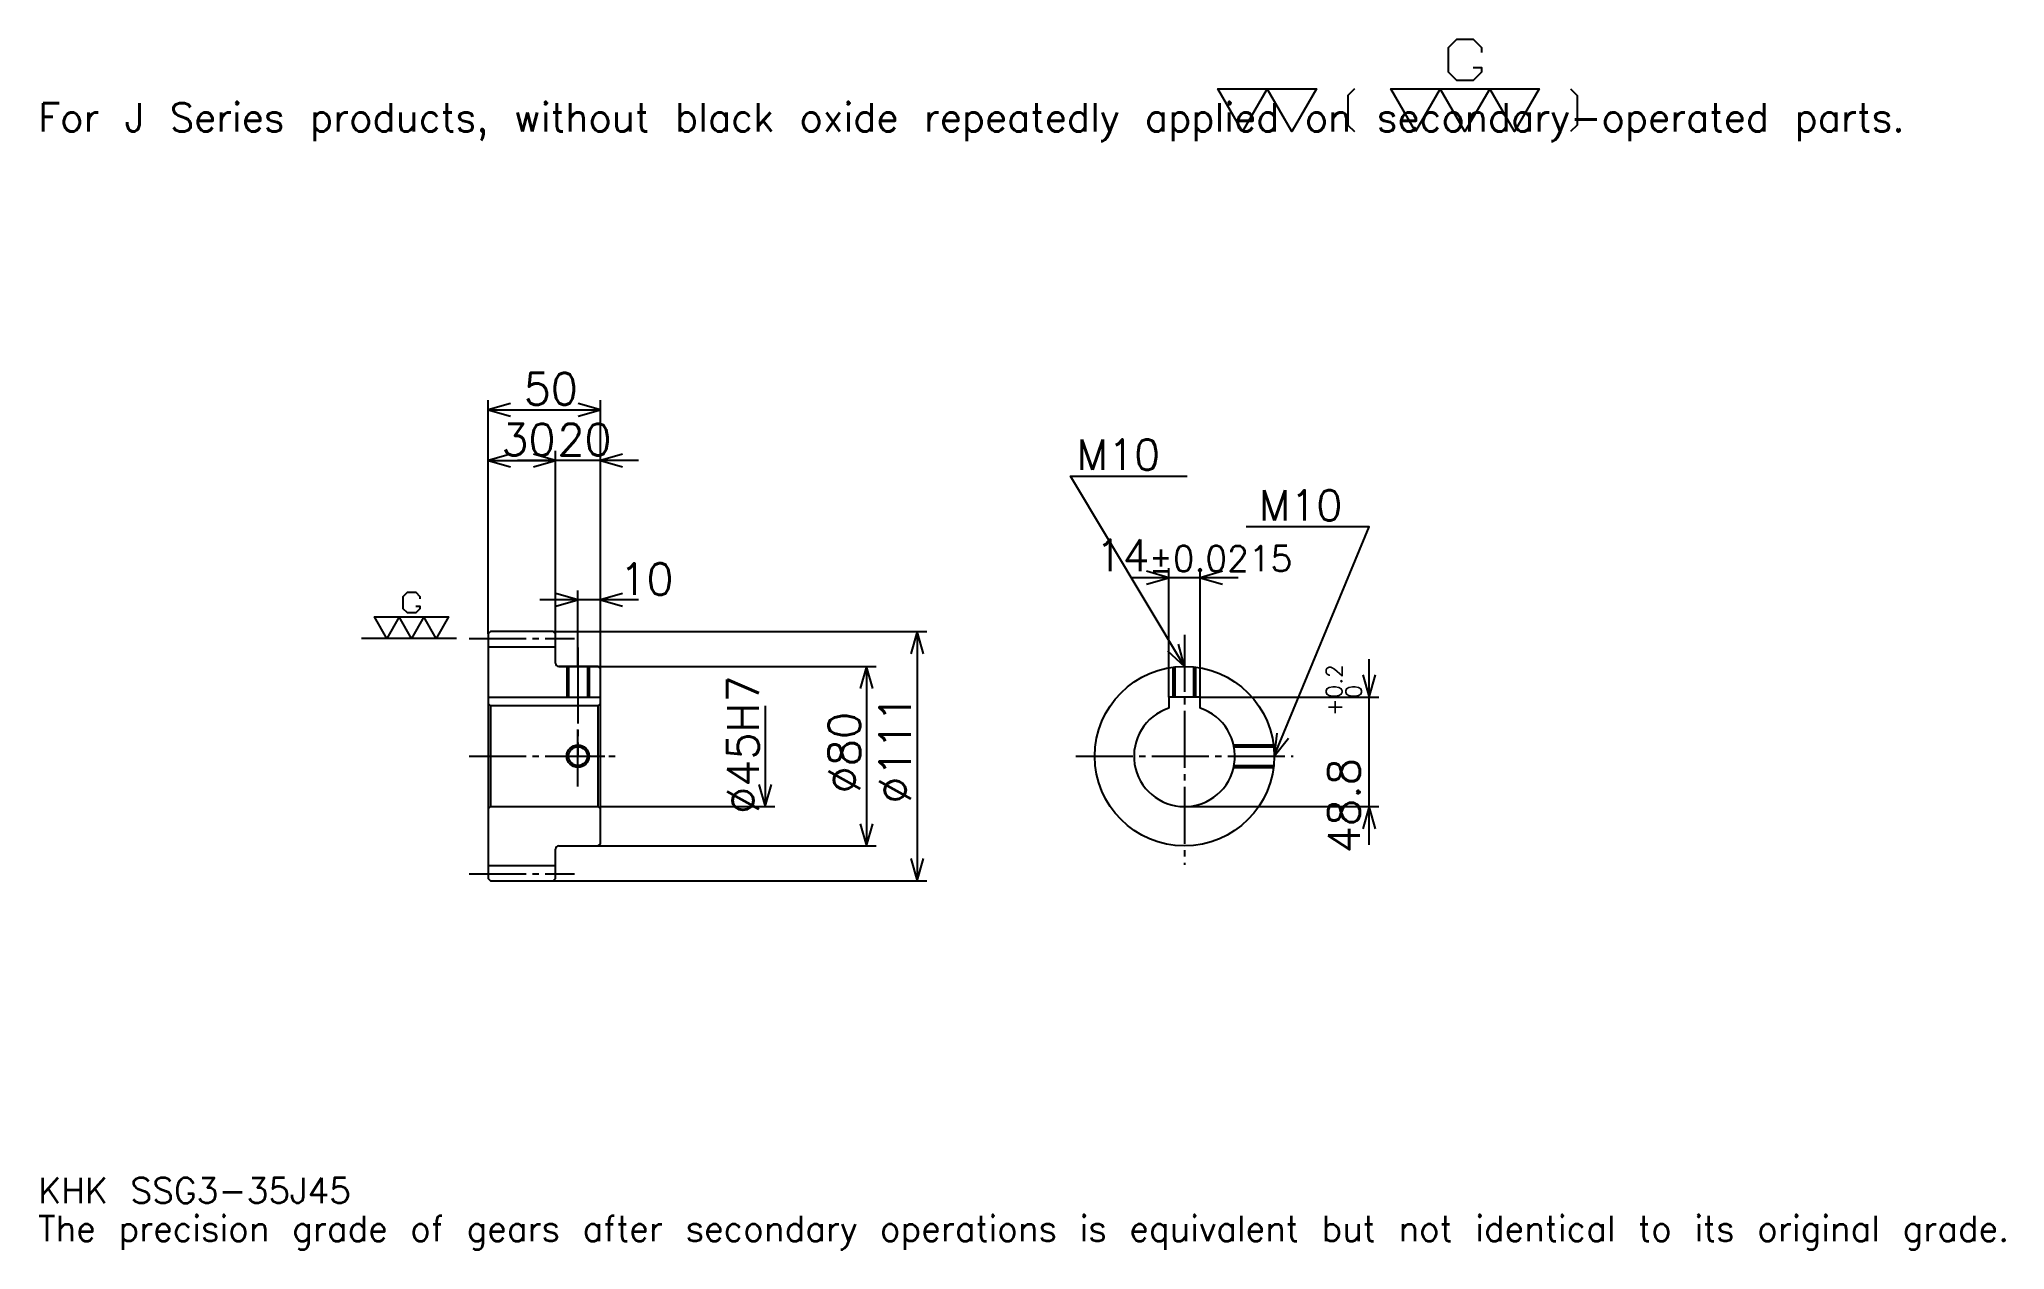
# Model space of a CAD drawing. Extents: x 29 to 905, y 10 to 550.
import ezdxf

# ---------------------------------------------------------------- set-up
doc = ezdxf.new("R2010")
doc.units = 0
doc.linetypes.add('DASHDOT', pattern=[33.913044, 25.434783, -2.826087, 2.826087, -2.826087])
doc.layers.get('0').update_dxf_attribs({"linetype": 'CONTINUOUS'})
doc.layers.add('DASHDOT', color=6, linetype='DASHDOT')
doc.styles.add('KANJI', font='TXT', dxfattribs={"bigfont": 'BIGFONT'})

msp = doc.modelspace()

# ---------------------------------------------------------------- linework, layer by layer
at = {"color": 5}
for p, q in [((228.913055, 285.826111), (228.913055, 388.978271)), ((278.913055, 285.826111), (278.913055, 388.978271)), ((228.913055, 384.739136), (278.913055, 384.739136)), ((228.913055, 362.130432), (258.913055, 362.130432)), ((295.869568, 362.130432), (241.956528, 362.130432)), ((258.913055, 285.826111), (258.913055, 366.369568)), ((563.304321, 309.891296), (515.391357, 309.891296)), ((532.347839, 256.626099), (532.347839, 314.130432)), ((546.347839, 256.626099), (546.347839, 314.130432)), ((295.869568, 299.956543), (251.956528, 299.956543)), ((268.913055, 285.826111), (268.913055, 304.195648)), ((228.913055, 284.826111), (228.913055, 285.826111)), ((257.913055, 285.826111), (278.913055, 285.826111)), ((258.913055, 284.826111), (258.913055, 285.826111)), ((268.913055, 270.326111), (268.913055, 285.826111)), ((268.913055, 270.326111), (268.913055, 285.826111)), ((278.913055, 285.826111), (424.456543, 285.826111)), ((278.913055, 269.326111), (278.913055, 285.826111)), ((420.217407, 285.826111), (420.217407, 174.826096)), ((621.739136, 190.869568), (621.739136, 273.582611)), ((260.413055, 270.326111), (278.913055, 270.326111)), ((278.913055, 270.326111), (401.847839, 270.326111)), ((397.608704, 270.326111), (397.608704, 190.326096)), ((546.347839, 256.626099), (625.978271, 256.626099)), ((352.391327, 252.826096), (352.391327, 207.826096)), ((278.913055, 207.826096), (356.630432, 207.826096)), ((539.347839, 207.826096), (625.978271, 207.826096)), ((260.413055, 190.326096), (278.913055, 190.326096)), ((278.913055, 190.326096), (401.847839, 190.326096)), ((257.913055, 174.826096), (278.913055, 174.826096)), ((278.913055, 174.826096), (424.456543, 174.826096))]:
    msp.add_line(p, q, dxfattribs=at)
at = {"color": 7}
msp.add_line((214.782623, 282.826111), (172.391312, 282.826111), dxfattribs=at)
at = {"color": 4}
for p, q in [((228.913055, 279.076111), (258.913055, 279.076111)), ((228.913055, 256.626099), (278.913055, 256.626099)), ((229.913055, 252.826096), (229.913055, 207.826096)), ((277.913055, 252.826096), (278.913055, 253.826096)), ((277.913055, 207.826096), (278.913055, 206.826096)), ((228.913055, 181.576096), (258.913055, 181.576096))]:
    msp.add_line(p, q, dxfattribs=at)
at = {"color": 7}
for points in [[(668.086975, 537.352173), (671.760864, 537.352173), (671.760864, 535.147827), (668.086975, 531.473938), (660.739136, 531.473938), (657.065247, 535.147827), (657.065247, 546.169556), (660.739136, 549.843506), (668.086975, 549.843506), (671.760864, 546.169556), (671.760864, 543.96521)], [(565.217407, 508.695648), (554.195679, 527.799988), (598.282593, 527.799988), (587.260864, 508.695648), (576.239136, 527.799988), (565.217407, 508.695648)], [(615.182617, 527.799988), (612.243469, 524.86084), (612.243469, 511.634766), (615.182617, 508.695648)], [(642.369568, 508.695648), (631.347839, 527.799988), (697.478271, 527.799988), (686.456543, 508.695648), (675.434814, 527.799988), (664.413086, 508.695648), (653.391296, 527.799988), (642.369568, 508.695648)], [(711.439148, 527.799988), (714.378296, 524.86084), (714.378296, 511.634766), (711.439148, 508.695648)], [(196.554352, 297.154358), (198.391312, 297.154358), (198.391312, 296.052185), (196.554352, 294.21521), (192.880447, 294.21521), (191.043488, 296.052185), (191.043488, 301.563049), (192.880447, 303.400024), (196.554352, 303.400024), (198.391312, 301.563049), (198.391312, 300.460876)], [(183.695663, 282.826111), (178.184799, 292.378265), (211.250015, 292.378265), (205.739136, 282.826111), (200.228271, 292.378265), (194.717407, 282.826111), (189.206528, 292.378265), (183.695663, 282.826111)]]:
    msp.add_lwpolyline(points, dxfattribs=at)
at = {"color": 5}
for points in [[(238.804352, 387.565216), (228.913055, 384.739136), (238.804352, 381.913055)], [(269.021759, 381.913055), (278.913055, 384.739136), (269.021759, 387.565216)], [(238.804352, 364.956543), (228.913055, 362.130432), (238.804352, 359.304382)], [(249.021759, 359.304382), (258.913055, 362.130432), (249.021759, 364.956543)], [(249.021759, 359.304382), (258.913055, 362.130432), (249.021759, 364.956543)], [(288.804352, 364.956543), (278.913055, 362.130432), (288.804352, 359.304382)], [(539.347839, 270.326111), (488.478271, 355.108704), (540.478271, 355.108704)], [(579.347839, 230.326096), (621.739136, 332.5), (566.913086, 332.5)], [(522.456543, 307.065216), (532.347839, 309.891296), (522.456543, 312.717407)], [(556.239136, 312.717407), (546.347839, 309.891296), (556.239136, 307.065216)], [(259.021759, 297.130432), (268.913055, 299.956543), (259.021759, 302.782623)], [(288.804352, 302.782623), (278.913055, 299.956543), (288.804352, 297.130432)], [(423.043488, 275.934784), (420.217407, 285.826111), (417.391327, 275.934784)], [(531.835449, 277.353821), (539.347839, 270.326111), (536.682129, 280.261841)], [(400.434784, 260.434784), (397.608704, 270.326111), (394.782623, 260.434784)], [(618.913086, 266.517395), (621.739136, 256.626099), (624.565186, 266.517395)], [(580.528076, 240.545288), (579.347839, 230.326096), (585.748718, 238.379257)], [(349.565247, 217.717407), (352.391327, 207.826096), (355.217407, 217.717407)], [(624.565186, 197.934784), (621.739136, 207.826096), (618.913086, 197.934784)], [(394.782623, 200.217407), (397.608704, 190.326096), (400.434784, 200.217407)], [(417.391327, 184.717407), (420.217407, 174.826096), (423.043488, 184.717407)]]:
    msp.add_lwpolyline(points, dxfattribs=at)
at = {"color": 4}
for points in [[(258.913055, 271.826111), (258.913055, 284.826111), (257.913055, 285.826111), (229.913055, 285.826111), (228.913055, 284.826111), (228.913055, 206.826096)], [(260.413055, 190.326096), (277.913055, 190.326096), (278.913055, 191.326096), (278.913055, 269.326111), (277.913055, 270.326111), (260.413055, 270.326111)], [(263.913055, 270.326111), (263.913055, 256.626099)], [(264.723053, 270.326111), (264.723053, 256.626099)], [(273.103058, 270.326111), (273.103058, 256.626099)], [(273.913055, 270.326111), (273.913055, 256.626099)], [(534.347839, 256.626099), (534.347839, 270.01236)], [(535.157837, 256.626099), (535.157837, 270.106049)], [(543.537842, 256.626099), (543.537842, 270.106049)], [(544.347839, 256.626099), (544.347839, 270.01236)], [(546.347839, 251.709503), (546.347839, 256.626099), (532.347839, 256.626099), (532.347839, 251.709503)], [(228.913055, 206.826096), (229.913055, 207.826096), (277.913055, 207.826096), (277.913055, 252.826096), (229.913055, 252.826096), (228.913055, 253.826096)], [(561.285278, 235.326096), (579.034119, 235.326096)], [(561.454224, 234.516098), (579.127808, 234.516098)], [(561.285278, 225.326096), (579.034119, 225.326096)], [(561.454224, 226.136093), (579.127808, 226.136093)], [(228.913055, 206.826096), (228.913055, 175.826096), (229.913055, 174.826096), (257.913055, 174.826096), (258.913055, 175.826096), (258.913055, 188.826096)]]:
    msp.add_lwpolyline(points, dxfattribs=at)
for centre, radius in [((539.347839, 230.326096), 40), ((268.913055, 230.326096), 4.19)]:
    msp.add_circle(centre, radius, dxfattribs=at)
at = {"color": 7}
msp.add_circle((268.913055, 230.326096), 5, dxfattribs=at)
at = {"color": 4}
for centre, radius, start, end in [((260.413055, 271.826111), 1.5, 180, 270), ((539.347839, 230.326096), 22.5, 108.12620381, 71.87379619), ((260.413055, 188.826096), 1.5, 90, 180)]:
    msp.add_arc(centre, radius, start, end, dxfattribs=at)
at = {"layer": 'DASHDOT', "color": 7}
for p, q in [((220.434799, 282.826111), (267.391327, 282.826111)), ((539.347839, 284.456543), (539.347839, 181.847839)), ((268.913055, 270.326111), (268.913055, 230.326096)), ((220.434799, 230.326096), (287.391327, 230.326096)), ((490.869568, 230.326096), (587.826111, 230.326096)), ((220.434799, 177.826096), (267.391327, 177.826096))]:
    msp.add_line(p, q, dxfattribs=at)
for points in [[(268.913055, 278.804352), (268.913055, 248.147827)], [(268.913055, 216.847839), (268.913055, 243.804352)], [(255.434799, 230.326096), (282.391327, 230.326096)]]:
    msp.add_lwpolyline(points, dxfattribs=at)

# ---------------------------------------------------------------- texts
at = {"color": 7, "style": 'KANJI'}
for s, height, p in [('For J Series products, without black oxide repeatedly applied on secondary-operated parts.', 12.717391, (28.26087, 508.695648)), ('50', 14.130435, (244.728271, 387)), ('30', 14.130435, (234.728271, 364.391296)), ('20', 14.130435, (259.728271, 364.391296)), ('M10', 13.565218, (491.304352, 357.934784)), ('M10', 13.565218, (572.565186, 335.326111)), ('14', 14.130435, (499.582001, 312.717407)), ('10', 14.130435, (287.391327, 302.217407)), ('%%p0.0215', 11.304348, (523.460693, 312.717407)), ('KHK SSG3-35J45', 11.304348, (28.26087, 31.086956)), ('The precision grade of gears after secondary operations is equivalent but not identical to its original grade.', 11.304348, (28.26087, 14.130435))]:
    msp.add_text(s, height=height, dxfattribs=at).set_placement(p)
for s, height, p in [('%%c45H7', 14.130435, (349.565247, 204.538055)), ('0.2', 7.065217, (609.586975, 256.13031)), ('+', 7.065217, (609.586975, 248.217285)), ('0', 7.065217, (618.347839, 256.13031)), ('%%c80', 14.130435, (394.782623, 213.722839)), ('%%c111', 14.130435, (417.391327, 209.130432)), ('48.8', 14.130435, (617.5, 187.055161))]:
    msp.add_text(s, height=height, rotation=90, dxfattribs=at).set_placement(p)

doc.saveas('drawing.dxf')
